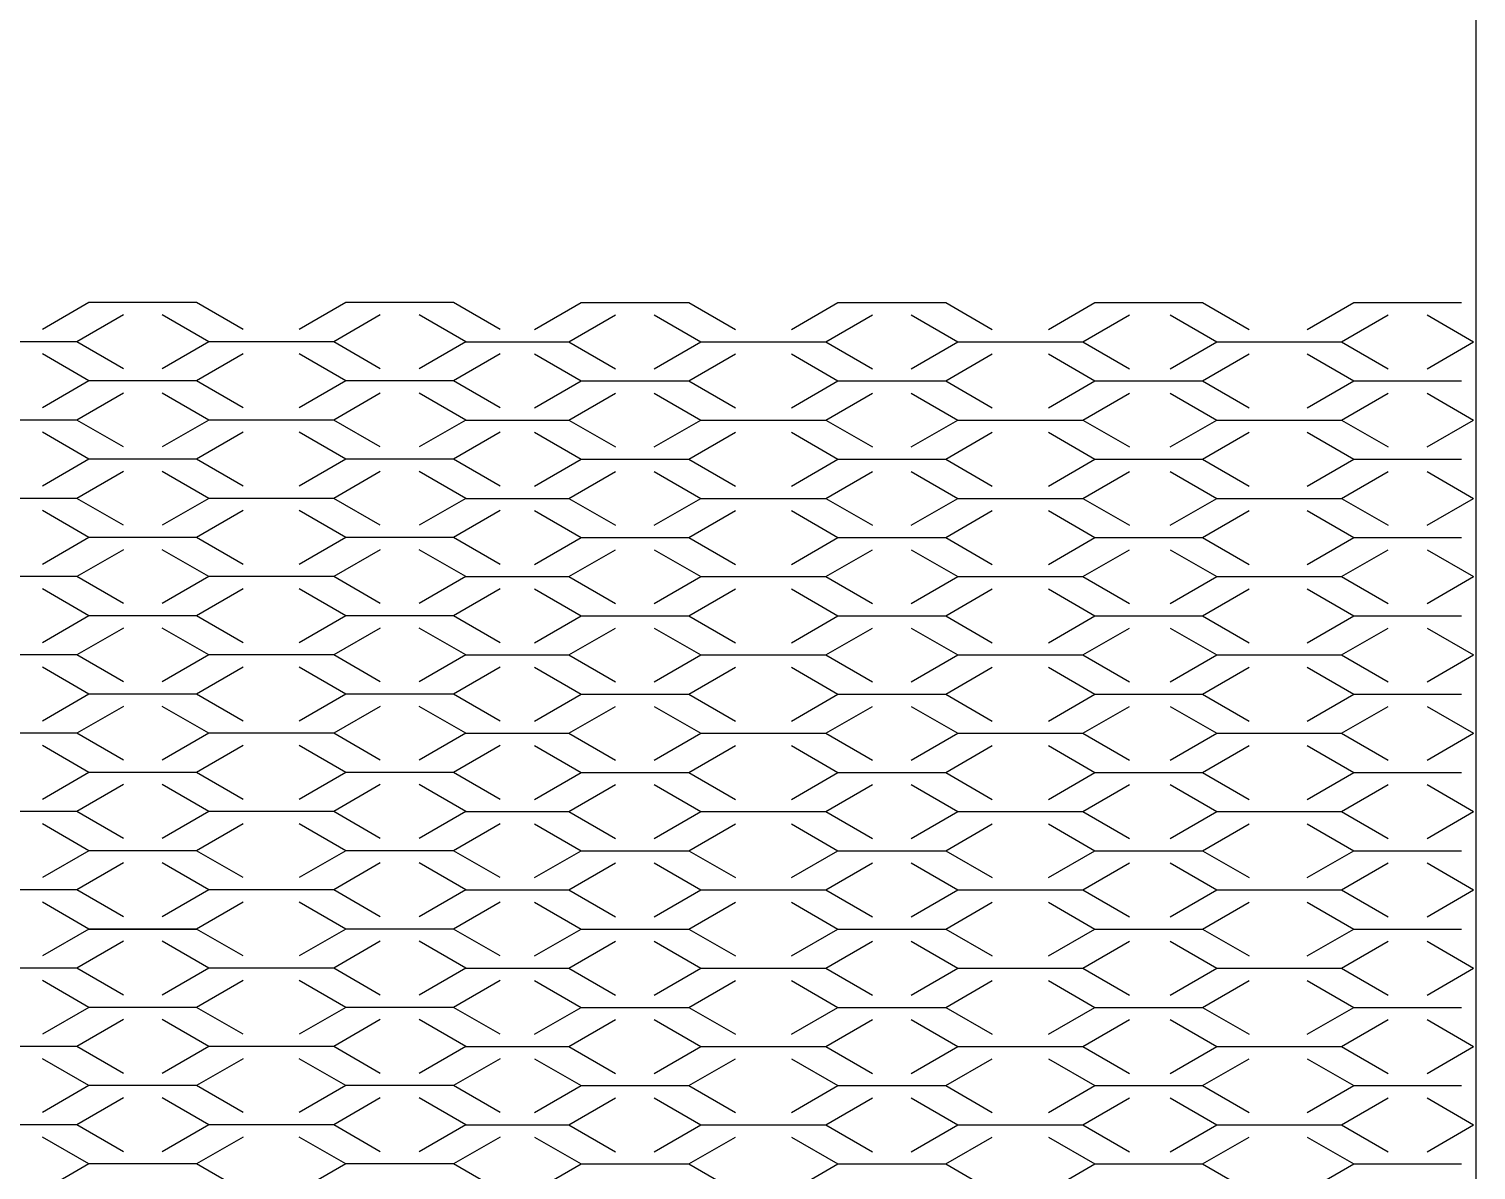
# Model space of a CAD drawing. Extents: x -48 to 94, y -126 to 120.
# Drawn here: x 17.7 to 94.2, y -63.1 to -2.7 of the extents above; entities that cross this region are included whole.
import ezdxf

# ---------------------------------------------------------------- set-up
doc = ezdxf.new("R2010")
doc.units = 0
doc.header["$MEASUREMENT"] = 0
doc.layers.get('0').update_dxf_attribs({"linetype": 'CONTINUOUS'})
doc.layers.add('DEFAULT', color=18, linetype='CONTINUOUS')

msp = doc.modelspace()

# ---------------------------------------------------------------- linework, layer by layer
at = {"color": 0, "linetype": 'BYBLOCK'}
for points in [[(20.846, -17.234), (18.378, -18.659)], [(26.544, -17.234), (20.846, -17.234)], [(29.012, -18.659), (26.544, -17.234)], [(34.444, -17.234), (31.977, -18.659)], [(40.143, -17.234), (34.444, -17.234)], [(42.611, -18.659), (40.143, -17.234)], [(44.418, -18.659), (46.885, -17.234)], [(46.885, -17.234), (52.584, -17.234)], [(52.584, -17.234), (55.052, -18.659)], [(58.017, -18.659), (60.484, -17.234)], [(60.484, -17.234), (66.183, -17.234)], [(66.183, -17.234), (68.65, -18.659)], [(71.616, -18.659), (74.083, -17.234)], [(74.083, -17.234), (79.782, -17.234)], [(79.782, -17.234), (82.249, -18.659)], [(85.31, -18.659), (87.777, -17.234)], [(87.777, -17.234), (93.476, -17.234)], [(22.665, -17.882), (20.198, -19.306)], [(27.192, -19.306), (24.724, -17.882)], [(36.264, -17.882), (33.797, -19.306)], [(40.791, -19.306), (38.323, -17.882)], [(46.238, -19.306), (48.705, -17.882)], [(50.764, -17.882), (53.232, -19.306)], [(59.837, -19.306), (62.304, -17.882)], [(64.363, -17.882), (66.83, -19.306)], [(73.436, -19.306), (75.903, -17.882)], [(78.057, -17.882), (80.525, -19.306)], [(87.13, -19.306), (89.597, -17.882)], [(91.656, -17.882), (94.123, -19.306)], [(20.198, -19.306), (16.96, -19.306)], [(22.665, -20.731), (20.198, -19.306)], [(27.192, -19.306), (24.724, -20.731)], [(33.797, -19.306), (27.192, -19.306)], [(36.264, -20.731), (33.797, -19.306)], [(40.791, -19.306), (38.323, -20.731)], [(40.791, -19.306), (46.238, -19.306)], [(46.238, -19.306), (48.705, -20.731)], [(50.764, -20.731), (53.232, -19.306)], [(53.232, -19.306), (59.837, -19.306)], [(59.837, -19.306), (62.304, -20.731)], [(64.363, -20.731), (66.83, -19.306)], [(66.83, -19.306), (73.436, -19.306)], [(73.436, -19.306), (75.903, -20.731)], [(78.057, -20.731), (80.525, -19.306)], [(80.525, -19.306), (87.13, -19.306)], [(87.13, -19.306), (89.597, -20.731)], [(91.656, -20.731), (94.123, -19.306)], [(20.846, -21.378), (18.378, -19.954)], [(29.012, -19.954), (26.544, -21.378)], [(34.444, -21.378), (31.977, -19.954)], [(42.611, -19.954), (40.143, -21.378)], [(44.418, -19.954), (46.885, -21.378)], [(52.584, -21.378), (55.052, -19.954)], [(58.017, -19.954), (60.484, -21.378)], [(66.183, -21.378), (68.65, -19.954)], [(71.616, -19.954), (74.083, -21.378)], [(79.782, -21.378), (82.249, -19.954)], [(85.31, -19.954), (87.777, -21.378)], [(20.846, -21.378), (18.378, -22.803)], [(26.544, -21.378), (20.846, -21.378)], [(29.012, -22.803), (26.544, -21.378)], [(34.444, -21.378), (31.977, -22.803)], [(40.143, -21.378), (34.444, -21.378)], [(42.611, -22.803), (40.143, -21.378)], [(44.418, -22.803), (46.885, -21.378)], [(46.885, -21.378), (52.584, -21.378)], [(52.584, -21.378), (55.052, -22.803)], [(58.017, -22.803), (60.484, -21.378)], [(60.484, -21.378), (66.183, -21.378)], [(66.183, -21.378), (68.65, -22.803)], [(71.616, -22.803), (74.083, -21.378)], [(74.083, -21.378), (79.782, -21.378)], [(79.782, -21.378), (82.249, -22.803)], [(85.31, -22.803), (87.777, -21.378)], [(87.777, -21.378), (93.476, -21.378)], [(22.665, -22.026), (20.198, -23.451)], [(27.192, -23.451), (24.724, -22.026)], [(36.264, -22.026), (33.797, -23.451)], [(40.791, -23.451), (38.323, -22.026)], [(46.238, -23.451), (48.705, -22.026)], [(50.764, -22.026), (53.232, -23.451)], [(59.837, -23.451), (62.304, -22.026)], [(64.363, -22.026), (66.83, -23.451)], [(73.436, -23.451), (75.903, -22.026)], [(78.057, -22.026), (80.525, -23.451)], [(87.13, -23.451), (89.597, -22.026)], [(91.656, -22.026), (94.123, -23.451)], [(20.198, -23.451), (16.96, -23.451)], [(22.665, -24.875), (20.198, -23.451)], [(27.192, -23.451), (24.724, -24.875)], [(33.797, -23.451), (27.192, -23.451)], [(36.264, -24.875), (33.797, -23.451)], [(40.791, -23.451), (38.323, -24.875)], [(40.791, -23.451), (46.238, -23.451)], [(46.238, -23.451), (48.705, -24.875)], [(50.764, -24.875), (53.232, -23.451)], [(53.232, -23.451), (59.837, -23.451)], [(59.837, -23.451), (62.304, -24.875)], [(64.363, -24.875), (66.83, -23.451)], [(66.83, -23.451), (73.436, -23.451)], [(73.436, -23.451), (75.903, -24.875)], [(78.057, -24.875), (80.525, -23.451)], [(80.525, -23.451), (87.13, -23.451)], [(87.13, -23.451), (89.597, -24.875)], [(91.656, -24.875), (94.123, -23.451)], [(20.846, -25.523), (18.378, -24.098)], [(29.012, -24.098), (26.544, -25.523)], [(34.444, -25.523), (31.977, -24.098)], [(42.611, -24.098), (40.143, -25.523)], [(44.418, -24.098), (46.885, -25.523)], [(52.584, -25.523), (55.052, -24.098)], [(58.017, -24.098), (60.484, -25.523)], [(66.183, -25.523), (68.65, -24.098)], [(71.616, -24.098), (74.083, -25.523)], [(79.782, -25.523), (82.249, -24.098)], [(85.31, -24.098), (87.777, -25.523)], [(20.846, -25.523), (18.378, -26.947)], [(26.544, -25.523), (20.846, -25.523)], [(29.012, -26.947), (26.544, -25.523)], [(34.444, -25.523), (31.977, -26.947)], [(40.143, -25.523), (34.444, -25.523)], [(42.611, -26.947), (40.143, -25.523)], [(44.418, -26.947), (46.885, -25.523)], [(46.885, -25.523), (52.584, -25.523)], [(52.584, -25.523), (55.052, -26.947)], [(58.017, -26.947), (60.484, -25.523)], [(60.484, -25.523), (66.183, -25.523)], [(66.183, -25.523), (68.65, -26.947)], [(71.616, -26.947), (74.083, -25.523)], [(74.083, -25.523), (79.782, -25.523)], [(79.782, -25.523), (82.249, -26.947)], [(85.31, -26.947), (87.777, -25.523)], [(87.777, -25.523), (93.476, -25.523)], [(22.665, -26.17), (20.198, -27.595)], [(27.192, -27.595), (24.724, -26.17)], [(36.264, -26.17), (33.797, -27.595)], [(40.791, -27.595), (38.323, -26.17)], [(46.238, -27.595), (48.705, -26.17)], [(50.764, -26.17), (53.232, -27.595)], [(59.837, -27.595), (62.304, -26.17)], [(64.363, -26.17), (66.83, -27.595)], [(73.436, -27.595), (75.903, -26.17)], [(78.057, -26.17), (80.525, -27.595)], [(87.13, -27.595), (89.597, -26.17)], [(91.656, -26.17), (94.123, -27.595)], [(20.198, -27.595), (16.96, -27.595)], [(20.846, -29.667), (18.378, -28.243)], [(22.665, -29.02), (20.198, -27.595)], [(27.192, -27.595), (24.724, -29.02)], [(29.012, -28.243), (26.544, -29.667)], [(33.797, -27.595), (27.192, -27.595)], [(34.444, -29.667), (31.977, -28.243)], [(36.264, -29.02), (33.797, -27.595)], [(40.791, -27.595), (38.323, -29.02)], [(42.611, -28.243), (40.143, -29.667)], [(40.791, -27.595), (46.238, -27.595)], [(44.418, -28.243), (46.885, -29.667)], [(46.238, -27.595), (48.705, -29.02)], [(50.764, -29.02), (53.232, -27.595)], [(52.584, -29.667), (55.052, -28.243)], [(53.232, -27.595), (59.837, -27.595)], [(58.017, -28.243), (60.484, -29.667)], [(59.837, -27.595), (62.304, -29.02)], [(64.363, -29.02), (66.83, -27.595)], [(66.183, -29.667), (68.65, -28.243)], [(66.83, -27.595), (73.436, -27.595)], [(71.616, -28.243), (74.083, -29.667)], [(73.436, -27.595), (75.903, -29.02)], [(78.057, -29.02), (80.525, -27.595)], [(79.782, -29.667), (82.249, -28.243)], [(80.525, -27.595), (87.13, -27.595)], [(85.31, -28.243), (87.777, -29.667)], [(87.13, -27.595), (89.597, -29.02)], [(91.656, -29.02), (94.123, -27.595)], [(20.846, -29.667), (18.378, -31.092)], [(26.544, -29.667), (20.846, -29.667)], [(29.012, -31.092), (26.544, -29.667)], [(34.444, -29.667), (31.977, -31.092)], [(40.143, -29.667), (34.444, -29.667)], [(42.611, -31.092), (40.143, -29.667)], [(44.418, -31.092), (46.885, -29.667)], [(46.885, -29.667), (52.584, -29.667)], [(52.584, -29.667), (55.052, -31.092)], [(58.017, -31.092), (60.484, -29.667)], [(60.484, -29.667), (66.183, -29.667)], [(66.183, -29.667), (68.65, -31.092)], [(71.616, -31.092), (74.083, -29.667)], [(74.083, -29.667), (79.782, -29.667)], [(79.782, -29.667), (82.249, -31.092)], [(85.31, -31.092), (87.777, -29.667)], [(87.777, -29.667), (93.476, -29.667)], [(22.665, -30.315), (20.198, -31.739)], [(27.192, -31.739), (24.724, -30.315)], [(36.264, -30.315), (33.797, -31.739)], [(40.791, -31.739), (38.323, -30.315)], [(46.238, -31.739), (48.705, -30.315)], [(50.764, -30.315), (53.232, -31.739)], [(59.837, -31.739), (62.304, -30.315)], [(64.363, -30.315), (66.83, -31.739)], [(73.436, -31.739), (75.903, -30.315)], [(78.057, -30.315), (80.525, -31.739)], [(87.13, -31.739), (89.597, -30.315)], [(91.656, -30.315), (94.123, -31.739)], [(20.198, -31.739), (16.96, -31.739)], [(22.665, -33.164), (20.198, -31.739)], [(27.192, -31.739), (24.724, -33.164)], [(33.797, -31.739), (27.192, -31.739)], [(36.264, -33.164), (33.797, -31.739)], [(40.791, -31.739), (38.323, -33.164)], [(40.791, -31.739), (46.238, -31.739)], [(46.238, -31.739), (48.705, -33.164)], [(50.764, -33.164), (53.232, -31.739)], [(53.232, -31.739), (59.837, -31.739)], [(59.837, -31.739), (62.304, -33.164)], [(64.363, -33.164), (66.83, -31.739)], [(66.83, -31.739), (73.436, -31.739)], [(73.436, -31.739), (75.903, -33.164)], [(78.057, -33.164), (80.525, -31.739)], [(80.525, -31.739), (87.13, -31.739)], [(87.13, -31.739), (89.597, -33.164)], [(91.656, -33.164), (94.123, -31.739)], [(20.846, -33.812), (18.378, -32.387)], [(29.012, -32.387), (26.544, -33.812)], [(34.444, -33.812), (31.977, -32.387)], [(42.611, -32.387), (40.143, -33.812)], [(44.418, -32.387), (46.885, -33.812)], [(52.584, -33.812), (55.052, -32.387)], [(58.017, -32.387), (60.484, -33.812)], [(66.183, -33.812), (68.65, -32.387)], [(71.616, -32.387), (74.083, -33.812)], [(79.782, -33.812), (82.249, -32.387)], [(85.31, -32.387), (87.777, -33.812)], [(20.846, -33.812), (18.378, -35.236)], [(22.665, -34.459), (20.198, -35.884)], [(26.544, -33.812), (20.846, -33.812)], [(27.192, -35.884), (24.724, -34.459)], [(29.012, -35.236), (26.544, -33.812)], [(34.444, -33.812), (31.977, -35.236)], [(36.264, -34.459), (33.797, -35.884)], [(40.143, -33.812), (34.444, -33.812)], [(40.791, -35.884), (38.323, -34.459)], [(42.611, -35.236), (40.143, -33.812)], [(44.418, -35.236), (46.885, -33.812)], [(46.238, -35.884), (48.705, -34.459)], [(46.885, -33.812), (52.584, -33.812)], [(50.764, -34.459), (53.232, -35.884)], [(52.584, -33.812), (55.052, -35.236)], [(58.017, -35.236), (60.484, -33.812)], [(59.837, -35.884), (62.304, -34.459)], [(60.484, -33.812), (66.183, -33.812)], [(64.363, -34.459), (66.83, -35.884)], [(66.183, -33.812), (68.65, -35.236)], [(71.616, -35.236), (74.083, -33.812)], [(73.436, -35.884), (75.903, -34.459)], [(74.083, -33.812), (79.782, -33.812)], [(78.057, -34.459), (80.525, -35.884)], [(79.782, -33.812), (82.249, -35.236)], [(85.31, -35.236), (87.777, -33.812)], [(87.13, -35.884), (89.597, -34.459)], [(87.777, -33.812), (93.476, -33.812)], [(91.656, -34.459), (94.123, -35.884)], [(20.198, -35.884), (16.96, -35.884)], [(22.665, -37.309), (20.198, -35.884)], [(27.192, -35.884), (24.724, -37.309)], [(33.797, -35.884), (27.192, -35.884)], [(36.264, -37.309), (33.797, -35.884)], [(40.791, -35.884), (38.323, -37.309)], [(40.791, -35.884), (46.238, -35.884)], [(46.238, -35.884), (48.705, -37.309)], [(50.764, -37.309), (53.232, -35.884)], [(53.232, -35.884), (59.837, -35.884)], [(59.837, -35.884), (62.304, -37.309)], [(64.363, -37.309), (66.83, -35.884)], [(66.83, -35.884), (73.436, -35.884)], [(73.436, -35.884), (75.903, -37.309)], [(78.057, -37.309), (80.525, -35.884)], [(80.525, -35.884), (87.13, -35.884)], [(87.13, -35.884), (89.597, -37.309)], [(91.656, -37.309), (94.123, -35.884)], [(20.846, -37.956), (18.378, -36.531)], [(29.012, -36.531), (26.544, -37.956)], [(34.444, -37.956), (31.977, -36.531)], [(42.611, -36.531), (40.143, -37.956)], [(44.418, -36.531), (46.885, -37.956)], [(52.584, -37.956), (55.052, -36.531)], [(58.017, -36.531), (60.484, -37.956)], [(66.183, -37.956), (68.65, -36.531)], [(71.616, -36.531), (74.083, -37.956)], [(79.782, -37.956), (82.249, -36.531)], [(85.31, -36.531), (87.777, -37.956)], [(20.846, -37.956), (18.378, -39.381)], [(26.544, -37.956), (20.846, -37.956)], [(29.012, -39.381), (26.544, -37.956)], [(34.444, -37.956), (31.977, -39.381)], [(40.143, -37.956), (34.444, -37.956)], [(42.611, -39.381), (40.143, -37.956)], [(44.418, -39.381), (46.885, -37.956)], [(46.885, -37.956), (52.584, -37.956)], [(52.584, -37.956), (55.052, -39.381)], [(58.017, -39.381), (60.484, -37.956)], [(60.484, -37.956), (66.183, -37.956)], [(66.183, -37.956), (68.65, -39.381)], [(71.616, -39.381), (74.083, -37.956)], [(74.083, -37.956), (79.782, -37.956)], [(79.782, -37.956), (82.249, -39.381)], [(85.31, -39.381), (87.777, -37.956)], [(87.777, -37.956), (93.476, -37.956)], [(22.665, -38.604), (20.198, -40.028)], [(27.192, -40.028), (24.724, -38.604)], [(36.264, -38.604), (33.797, -40.028)], [(40.791, -40.028), (38.323, -38.604)], [(46.238, -40.028), (48.705, -38.604)], [(50.764, -38.604), (53.232, -40.028)], [(59.837, -40.028), (62.304, -38.604)], [(64.363, -38.604), (66.83, -40.028)], [(73.436, -40.028), (75.903, -38.604)], [(78.057, -38.604), (80.525, -40.028)], [(87.13, -40.028), (89.597, -38.604)], [(91.656, -38.604), (94.123, -40.028)], [(20.198, -40.028), (16.96, -40.028)], [(22.665, -41.453), (20.198, -40.028)], [(27.192, -40.028), (24.724, -41.453)], [(33.797, -40.028), (27.192, -40.028)], [(36.264, -41.453), (33.797, -40.028)], [(40.791, -40.028), (38.323, -41.453)], [(40.791, -40.028), (46.238, -40.028)], [(46.238, -40.028), (48.705, -41.453)], [(50.764, -41.453), (53.232, -40.028)], [(53.232, -40.028), (59.837, -40.028)], [(59.837, -40.028), (62.304, -41.453)], [(64.363, -41.453), (66.83, -40.028)], [(66.83, -40.028), (73.436, -40.028)], [(73.436, -40.028), (75.903, -41.453)], [(78.057, -41.453), (80.525, -40.028)], [(80.525, -40.028), (87.13, -40.028)], [(87.13, -40.028), (89.597, -41.453)], [(91.656, -41.453), (94.123, -40.028)], [(20.846, -42.1), (18.378, -40.676)], [(29.012, -40.676), (26.544, -42.1)], [(34.444, -42.1), (31.977, -40.676)], [(42.611, -40.676), (40.143, -42.1)], [(44.418, -40.676), (46.885, -42.1)], [(52.584, -42.1), (55.052, -40.676)], [(58.017, -40.676), (60.484, -42.1)], [(66.183, -42.1), (68.65, -40.676)], [(71.616, -40.676), (74.083, -42.1)], [(79.782, -42.1), (82.249, -40.676)], [(85.31, -40.676), (87.777, -42.1)], [(20.846, -42.1), (18.378, -43.525)], [(26.544, -42.1), (20.846, -42.1)], [(29.012, -43.525), (26.544, -42.1)], [(34.444, -42.1), (31.977, -43.525)], [(40.143, -42.1), (34.444, -42.1)], [(42.611, -43.525), (40.143, -42.1)], [(44.418, -43.525), (46.885, -42.1)], [(46.885, -42.1), (52.584, -42.1)], [(52.584, -42.1), (55.052, -43.525)], [(58.017, -43.525), (60.484, -42.1)], [(60.484, -42.1), (66.183, -42.1)], [(66.183, -42.1), (68.65, -43.525)], [(71.616, -43.525), (74.083, -42.1)], [(74.083, -42.1), (79.782, -42.1)], [(79.782, -42.1), (82.249, -43.525)], [(85.31, -43.525), (87.777, -42.1)], [(87.777, -42.1), (93.476, -42.1)], [(22.665, -42.748), (20.198, -44.173)], [(27.192, -44.173), (24.724, -42.748)], [(36.264, -42.748), (33.797, -44.173)], [(40.791, -44.173), (38.323, -42.748)], [(46.238, -44.173), (48.705, -42.748)], [(50.764, -42.748), (53.232, -44.173)], [(59.837, -44.173), (62.304, -42.748)], [(64.363, -42.748), (66.83, -44.173)], [(73.436, -44.173), (75.903, -42.748)], [(78.057, -42.748), (80.525, -44.173)], [(87.13, -44.173), (89.597, -42.748)], [(91.656, -42.748), (94.123, -44.173)], [(20.198, -44.173), (16.96, -44.173)], [(22.665, -45.597), (20.198, -44.173)], [(27.192, -44.173), (24.724, -45.597)], [(33.797, -44.173), (27.192, -44.173)], [(36.264, -45.597), (33.797, -44.173)], [(40.791, -44.173), (38.323, -45.597)], [(40.791, -44.173), (46.238, -44.173)], [(46.238, -44.173), (48.705, -45.597)], [(50.764, -45.597), (53.232, -44.173)], [(53.232, -44.173), (59.837, -44.173)], [(59.837, -44.173), (62.304, -45.597)], [(64.363, -45.597), (66.83, -44.173)], [(66.83, -44.173), (73.436, -44.173)], [(73.436, -44.173), (75.903, -45.597)], [(78.057, -45.597), (80.525, -44.173)], [(80.525, -44.173), (87.13, -44.173)], [(87.13, -44.173), (89.597, -45.597)], [(91.656, -45.597), (94.123, -44.173)], [(20.846, -46.245), (18.378, -44.82)], [(29.012, -44.82), (26.544, -46.245)], [(34.444, -46.245), (31.977, -44.82)], [(42.611, -44.82), (40.143, -46.245)], [(44.418, -44.82), (46.885, -46.245)], [(52.584, -46.245), (55.052, -44.82)], [(58.017, -44.82), (60.484, -46.245)], [(66.183, -46.245), (68.65, -44.82)], [(71.616, -44.82), (74.083, -46.245)], [(79.782, -46.245), (82.249, -44.82)], [(85.31, -44.82), (87.777, -46.245)], [(20.846, -46.245), (18.378, -47.67)], [(26.544, -46.245), (20.846, -46.245)], [(29.012, -47.67), (26.544, -46.245)], [(34.444, -46.245), (31.977, -47.67)], [(40.143, -46.245), (34.444, -46.245)], [(42.611, -47.67), (40.143, -46.245)], [(44.418, -47.67), (46.885, -46.245)], [(46.885, -46.245), (52.584, -46.245)], [(52.584, -46.245), (55.052, -47.67)], [(58.017, -47.67), (60.484, -46.245)], [(60.484, -46.245), (66.183, -46.245)], [(66.183, -46.245), (68.65, -47.67)], [(71.616, -47.67), (74.083, -46.245)], [(74.083, -46.245), (79.782, -46.245)], [(79.782, -46.245), (82.249, -47.67)], [(85.31, -47.67), (87.777, -46.245)], [(87.777, -46.245), (93.476, -46.245)], [(22.665, -46.892), (20.198, -48.317)], [(27.192, -48.317), (24.724, -46.892)], [(36.264, -46.892), (33.797, -48.317)], [(40.791, -48.317), (38.323, -46.892)], [(46.238, -48.317), (48.705, -46.892)], [(50.764, -46.892), (53.232, -48.317)], [(59.837, -48.317), (62.304, -46.892)], [(64.363, -46.892), (66.83, -48.317)], [(73.436, -48.317), (75.903, -46.892)], [(78.057, -46.892), (80.525, -48.317)], [(87.13, -48.317), (89.597, -46.892)], [(91.656, -46.892), (94.123, -48.317)], [(20.198, -48.317), (16.96, -48.317)], [(20.846, -50.389), (18.378, -48.965)], [(22.665, -49.742), (20.198, -48.317)], [(27.192, -48.317), (24.724, -49.742)], [(29.012, -48.965), (26.544, -50.389)], [(33.797, -48.317), (27.192, -48.317)], [(34.444, -50.389), (31.977, -48.965)], [(36.264, -49.742), (33.797, -48.317)], [(40.791, -48.317), (38.323, -49.742)], [(42.611, -48.965), (40.143, -50.389)], [(40.791, -48.317), (46.238, -48.317)], [(44.418, -48.965), (46.885, -50.389)], [(46.238, -48.317), (48.705, -49.742)], [(50.764, -49.742), (53.232, -48.317)], [(52.584, -50.389), (55.052, -48.965)], [(53.232, -48.317), (59.837, -48.317)], [(58.017, -48.965), (60.484, -50.389)], [(59.837, -48.317), (62.304, -49.742)], [(64.363, -49.742), (66.83, -48.317)], [(66.183, -50.389), (68.65, -48.965)], [(66.83, -48.317), (73.436, -48.317)], [(71.616, -48.965), (74.083, -50.389)], [(73.436, -48.317), (75.903, -49.742)], [(78.057, -49.742), (80.525, -48.317)], [(79.782, -50.389), (82.249, -48.965)], [(80.525, -48.317), (87.13, -48.317)], [(85.31, -48.965), (87.777, -50.389)], [(87.13, -48.317), (89.597, -49.742)], [(91.656, -49.742), (94.123, -48.317)], [(20.846, -50.389), (18.378, -51.814)], [(20.846, -50.389), (26.544, -50.389)], [(26.544, -50.389), (20.846, -50.389)], [(29.012, -51.814), (26.544, -50.389)], [(34.444, -50.389), (31.977, -51.814)], [(40.143, -50.389), (34.444, -50.389)], [(40.143, -50.389), (34.444, -50.389)], [(42.611, -51.814), (40.143, -50.389)], [(44.418, -51.814), (46.885, -50.389)], [(46.885, -50.389), (52.584, -50.389)], [(46.885, -50.389), (52.584, -50.389)], [(52.584, -50.389), (55.052, -51.814)], [(58.017, -51.814), (60.484, -50.389)], [(60.484, -50.389), (66.183, -50.389)], [(60.484, -50.389), (66.183, -50.389)], [(66.183, -50.389), (68.65, -51.814)], [(71.616, -51.814), (74.083, -50.389)], [(74.083, -50.389), (79.782, -50.389)], [(74.083, -50.389), (79.782, -50.389)], [(79.782, -50.389), (82.249, -51.814)], [(85.31, -51.814), (87.777, -50.389)], [(87.777, -50.389), (93.476, -50.389)], [(87.777, -50.389), (93.476, -50.389)], [(22.665, -51.037), (20.198, -52.462)], [(27.192, -52.462), (24.724, -51.037)], [(36.264, -51.037), (33.797, -52.462)], [(40.791, -52.462), (38.323, -51.037)], [(46.238, -52.462), (48.705, -51.037)], [(50.764, -51.037), (53.232, -52.462)], [(59.837, -52.462), (62.304, -51.037)], [(64.363, -51.037), (66.83, -52.462)], [(73.436, -52.462), (75.903, -51.037)], [(78.057, -51.037), (80.525, -52.462)], [(87.13, -52.462), (89.597, -51.037)], [(91.656, -51.037), (94.123, -52.462)], [(20.198, -52.462), (16.96, -52.462)], [(22.665, -53.886), (20.198, -52.462)], [(27.192, -52.462), (24.724, -53.886)], [(33.797, -52.462), (27.192, -52.462)], [(36.264, -53.886), (33.797, -52.462)], [(40.791, -52.462), (38.323, -53.886)], [(40.791, -52.462), (46.238, -52.462)], [(46.238, -52.462), (48.705, -53.886)], [(50.764, -53.886), (53.232, -52.462)], [(53.232, -52.462), (59.837, -52.462)], [(59.837, -52.462), (62.304, -53.886)], [(64.363, -53.886), (66.83, -52.462)], [(66.83, -52.462), (73.436, -52.462)], [(73.436, -52.462), (75.903, -53.886)], [(78.057, -53.886), (80.525, -52.462)], [(80.525, -52.462), (87.13, -52.462)], [(87.13, -52.462), (89.597, -53.886)], [(91.656, -53.886), (94.123, -52.462)], [(20.846, -54.534), (18.378, -53.109)], [(29.012, -53.109), (26.544, -54.534)], [(34.444, -54.534), (31.977, -53.109)], [(42.611, -53.109), (40.143, -54.534)], [(44.418, -53.109), (46.885, -54.534)], [(52.584, -54.534), (55.052, -53.109)], [(58.017, -53.109), (60.484, -54.534)], [(66.183, -54.534), (68.65, -53.109)], [(71.616, -53.109), (74.083, -54.534)], [(79.782, -54.534), (82.249, -53.109)], [(85.31, -53.109), (87.777, -54.534)], [(20.846, -54.534), (18.378, -55.958)], [(26.544, -54.534), (20.846, -54.534)], [(29.012, -55.958), (26.544, -54.534)], [(34.444, -54.534), (31.977, -55.958)], [(40.143, -54.534), (34.444, -54.534)], [(42.611, -55.958), (40.143, -54.534)], [(44.418, -55.958), (46.885, -54.534)], [(46.885, -54.534), (52.584, -54.534)], [(52.584, -54.534), (55.052, -55.958)], [(58.017, -55.958), (60.484, -54.534)], [(60.484, -54.534), (66.183, -54.534)], [(66.183, -54.534), (68.65, -55.958)], [(71.616, -55.958), (74.083, -54.534)], [(74.083, -54.534), (79.782, -54.534)], [(79.782, -54.534), (82.249, -55.958)], [(85.31, -55.958), (87.777, -54.534)], [(87.777, -54.534), (93.476, -54.534)], [(22.665, -55.181), (20.198, -56.606)], [(27.192, -56.606), (24.724, -55.181)], [(36.264, -55.181), (33.797, -56.606)], [(40.791, -56.606), (38.323, -55.181)], [(46.238, -56.606), (48.705, -55.181)], [(50.764, -55.181), (53.232, -56.606)], [(59.837, -56.606), (62.304, -55.181)], [(64.363, -55.181), (66.83, -56.606)], [(73.436, -56.606), (75.903, -55.181)], [(78.057, -55.181), (80.525, -56.606)], [(87.13, -56.606), (89.597, -55.181)], [(91.656, -55.181), (94.123, -56.606)], [(20.198, -56.606), (16.96, -56.606)], [(22.665, -58.031), (20.198, -56.606)], [(27.192, -56.606), (24.724, -58.031)], [(33.797, -56.606), (27.192, -56.606)], [(36.264, -58.031), (33.797, -56.606)], [(40.791, -56.606), (38.323, -58.031)], [(40.791, -56.606), (46.238, -56.606)], [(46.238, -56.606), (48.705, -58.031)], [(50.764, -58.031), (53.232, -56.606)], [(53.232, -56.606), (59.837, -56.606)], [(59.837, -56.606), (62.304, -58.031)], [(64.363, -58.031), (66.83, -56.606)], [(66.83, -56.606), (73.436, -56.606)], [(73.436, -56.606), (75.903, -58.031)], [(78.057, -58.031), (80.525, -56.606)], [(80.525, -56.606), (87.13, -56.606)], [(87.13, -56.606), (89.597, -58.031)], [(91.656, -58.031), (94.123, -56.606)], [(20.846, -58.678), (18.378, -57.254)], [(29.012, -57.254), (26.544, -58.678)], [(34.444, -58.678), (31.977, -57.254)], [(42.611, -57.254), (40.143, -58.678)], [(44.418, -57.254), (46.885, -58.678)], [(52.584, -58.678), (55.052, -57.254)], [(58.017, -57.254), (60.484, -58.678)], [(66.183, -58.678), (68.65, -57.254)], [(71.616, -57.254), (74.083, -58.678)], [(79.782, -58.678), (82.249, -57.254)], [(85.31, -57.254), (87.777, -58.678)], [(20.846, -58.678), (18.378, -60.103)], [(26.544, -58.678), (20.846, -58.678)], [(29.012, -60.103), (26.544, -58.678)], [(34.444, -58.678), (31.977, -60.103)], [(40.143, -58.678), (34.444, -58.678)], [(42.611, -60.103), (40.143, -58.678)], [(44.418, -60.103), (46.885, -58.678)], [(46.885, -58.678), (52.584, -58.678)], [(52.584, -58.678), (55.052, -60.103)], [(58.017, -60.103), (60.484, -58.678)], [(60.484, -58.678), (66.183, -58.678)], [(66.183, -58.678), (68.65, -60.103)], [(71.616, -60.103), (74.083, -58.678)], [(74.083, -58.678), (79.782, -58.678)], [(79.782, -58.678), (82.249, -60.103)], [(85.31, -60.103), (87.777, -58.678)], [(87.777, -58.678), (93.476, -58.678)], [(22.665, -59.326), (20.198, -60.75)], [(27.192, -60.75), (24.724, -59.326)], [(36.264, -59.326), (33.797, -60.75)], [(40.791, -60.75), (38.323, -59.326)], [(46.238, -60.75), (48.705, -59.326)], [(50.764, -59.326), (53.232, -60.75)], [(59.837, -60.75), (62.304, -59.326)], [(64.363, -59.326), (66.83, -60.75)], [(73.436, -60.75), (75.903, -59.326)], [(78.057, -59.326), (80.525, -60.75)], [(87.13, -60.75), (89.597, -59.326)], [(91.656, -59.326), (94.123, -60.75)], [(20.198, -60.75), (16.96, -60.75)], [(22.665, -62.175), (20.198, -60.75)], [(27.192, -60.75), (24.724, -62.175)], [(33.797, -60.75), (27.192, -60.75)], [(36.264, -62.175), (33.797, -60.75)], [(40.791, -60.75), (38.323, -62.175)], [(40.791, -60.75), (46.238, -60.75)], [(46.238, -60.75), (48.705, -62.175)], [(50.764, -62.175), (53.232, -60.75)], [(53.232, -60.75), (59.837, -60.75)], [(59.837, -60.75), (62.304, -62.175)], [(64.363, -62.175), (66.83, -60.75)], [(66.83, -60.75), (73.436, -60.75)], [(73.436, -60.75), (75.903, -62.175)], [(78.057, -62.175), (80.525, -60.75)], [(80.525, -60.75), (87.13, -60.75)], [(87.13, -60.75), (89.597, -62.175)], [(91.656, -62.175), (94.123, -60.75)], [(20.846, -62.823), (18.378, -61.398)], [(29.012, -61.398), (26.544, -62.823)], [(34.444, -62.823), (31.977, -61.398)], [(42.611, -61.398), (40.143, -62.823)], [(44.418, -61.398), (46.885, -62.823)], [(52.584, -62.823), (55.052, -61.398)], [(58.017, -61.398), (60.484, -62.823)], [(66.183, -62.823), (68.65, -61.398)], [(71.616, -61.398), (74.083, -62.823)], [(79.782, -62.823), (82.249, -61.398)], [(85.31, -61.398), (87.777, -62.823)], [(20.846, -62.823), (18.378, -64.247)], [(26.544, -62.823), (20.846, -62.823)], [(29.012, -64.247), (26.544, -62.823)], [(34.444, -62.823), (31.977, -64.247)], [(40.143, -62.823), (34.444, -62.823)], [(42.611, -64.247), (40.143, -62.823)], [(44.418, -64.247), (46.885, -62.823)], [(46.885, -62.823), (52.584, -62.823)], [(52.584, -62.823), (55.052, -64.247)], [(58.017, -64.247), (60.484, -62.823)], [(60.484, -62.823), (66.183, -62.823)], [(66.183, -62.823), (68.65, -64.247)], [(71.616, -64.247), (74.083, -62.823)], [(74.083, -62.823), (79.782, -62.823)], [(79.782, -62.823), (82.249, -64.247)], [(85.31, -64.247), (87.777, -62.823)], [(87.777, -62.823), (93.476, -62.823)]]:
    msp.add_lwpolyline(points, dxfattribs=at)
at = {"layer": 'DEFAULT'}
msp.add_lwpolyline([(-48.25, 120.25), (-48.25, -125.75), (94.25, -125.75), (94.25, 120.25)], close=True, dxfattribs=at)

doc.saveas('drawing.dxf')
